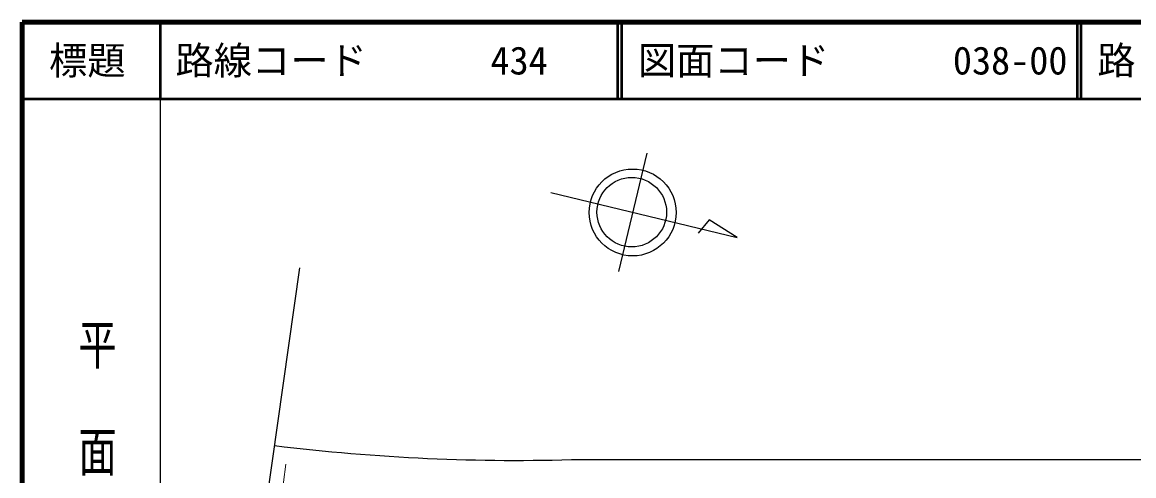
# Model space of a CAD drawing. Units: millimetres at full size, sheet at 1:1000; details may follow other scales. Extents: x 40000 to 680000, y 20000 to 380000.
# Drawn here: x 40000 to 185142, y 320732 to 380000 of the extents above; entities that cross this region are included whole.
import ezdxf
from ezdxf.enums import TextEntityAlignment as Align

# ---------------------------------------------------------------- set-up
doc = ezdxf.new("R2010")
doc.units = ezdxf.units.MM
doc.header["$LTSCALE"] = 1000
for name, color, linetype, lineweight in [('M-BMK-OTRS', 5, 'Continuous', 25), ('M-BMK-SRVR', 3, 'Continuous', 25), ('M-STR-HTXT', 7, 'Continuous', 13), ('M-STR-STRC', 7, 'Continuous', 25), ('M-TTL', 2, 'Continuous', 140), ('M-TTL-BAND', 7, 'Continuous', 25), ('M-TTL-LINE', 7, 'Continuous', 50)]:
    doc.layers.add(name, color=color, linetype=linetype, lineweight=lineweight)
doc.layers.add('M-TTL-TXT', color=7, linetype='Continuous')
doc.styles.add('@ＭＳ ゴシック', font='')
doc.styles.add('ＭＳ ゴシック', font='')
doc.styles.get('@ＭＳ ゴシック').set_extended_font_data('@MS Gothic')
doc.styles.get('ＭＳ ゴシック').set_extended_font_data('MS Gothic')

msp = doc.modelspace()

# ---------------------------------------------------------------- linework, layer by layer
at = {"layer": 'M-BMK-OTRS'}
msp.add_line((59979, 233492), (76258, 347904), dxfattribs=at)
at = {"layer": 'M-BMK-SRVR'}
for p, q in [((121573, 362900), (117852, 347447)), ((109043, 357743), (133348, 351889)), ((129715, 354170), (128249, 352435)), ((133348, 351889), (129715, 354170))]:
    msp.add_line(p, q, dxfattribs=at)
for centre, radius in [((119705, 355142), 5677), ((119591, 355177), 4541)]:
    msp.add_circle(centre, radius, dxfattribs=at)
at = {"layer": 'M-STR-HTXT'}
msp.add_line((70380, 290543), (74405, 322249), dxfattribs=at)
at = {"layer": 'M-STR-STRC'}
msp.add_line((112976, 322879), (323576, 322882), dxfattribs=at)
msp.add_arc((104605, 582744), 260000, 263.00767, 271.84511, dxfattribs=at)
at = {"layer": 'M-TTL'}
for p, q in [((40000, 380000), (40000, 20000)), ((680000, 380000), (40000, 380000))]:
    msp.add_line(p, q, dxfattribs=at)
at = {"layer": 'M-TTL-BAND'}
msp.add_line((58000, 370000), (58000, 20000), dxfattribs=at)
at = {"layer": 'M-TTL-LINE'}
for p, q in [((58000, 380000), (58000, 370000)), ((117750, 380000), (117750, 370000)), ((118250, 380000), (118250, 370000)), ((177750, 380000), (177750, 370000)), ((178250, 380000), (178250, 370000)), ((40000, 370000), (680000, 370000))]:
    msp.add_line(p, q, dxfattribs=at)

# ---------------------------------------------------------------- texts
at = {"layer": 'M-TTL-BAND', "style": '@ＭＳ ゴシック', "width": 1.4}
msp.add_text('平  面  図', height=3666, rotation=270, dxfattribs=at).set_placement((49777, 306475), align=Align.MIDDLE_RIGHT)
at = {"layer": 'M-TTL-TXT', "style": 'ＭＳ ゴシック'}
for s, p in [('路線コード', (60000, 375000)), ('路 線 名', (180380, 375000)), ('434', (101142, 375000)), ('図面コード', (120380, 375000)), ('038-00', (161521, 375000))]:
    msp.add_text(s, height=3666, dxfattribs=at).set_placement(p, align=Align.MIDDLE_LEFT)
msp.add_text('標題', height=3666, dxfattribs=at).set_placement((48500, 375000), align=Align.MIDDLE_CENTER)

doc.saveas('drawing.dxf')
